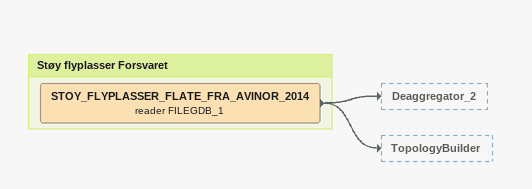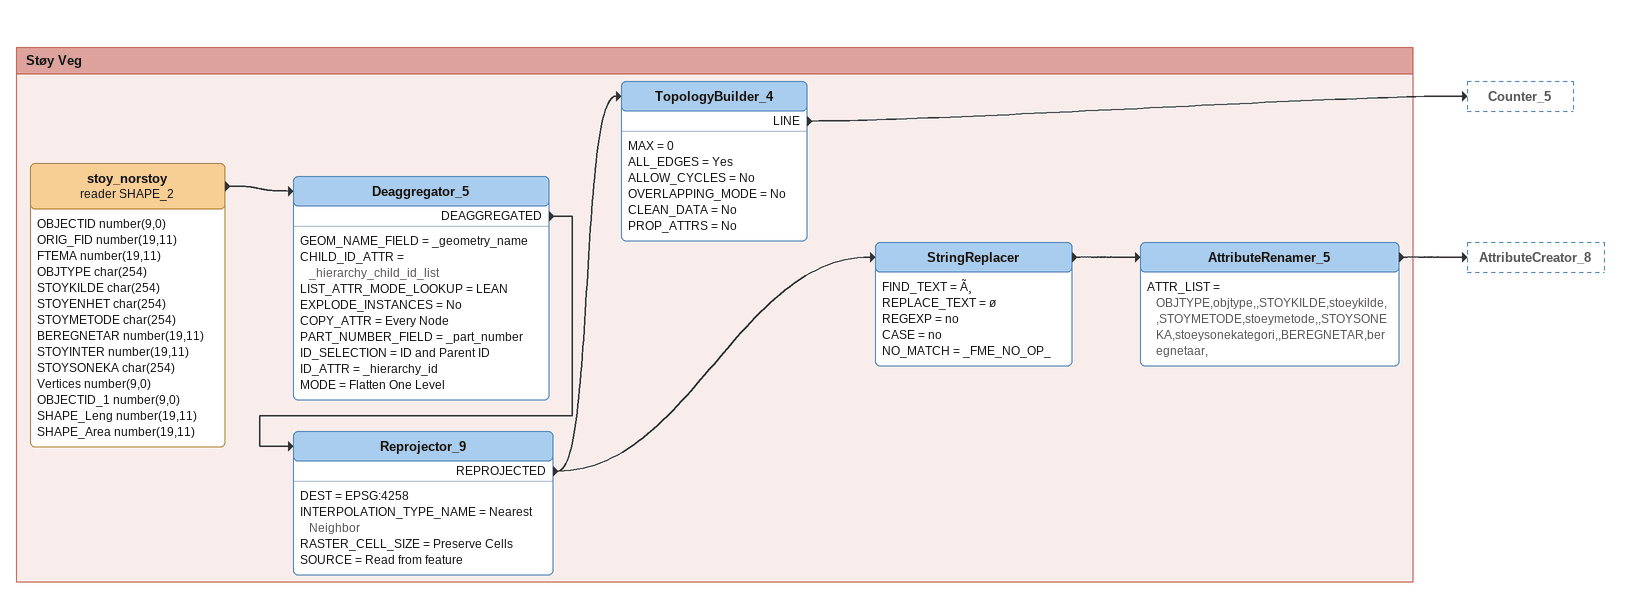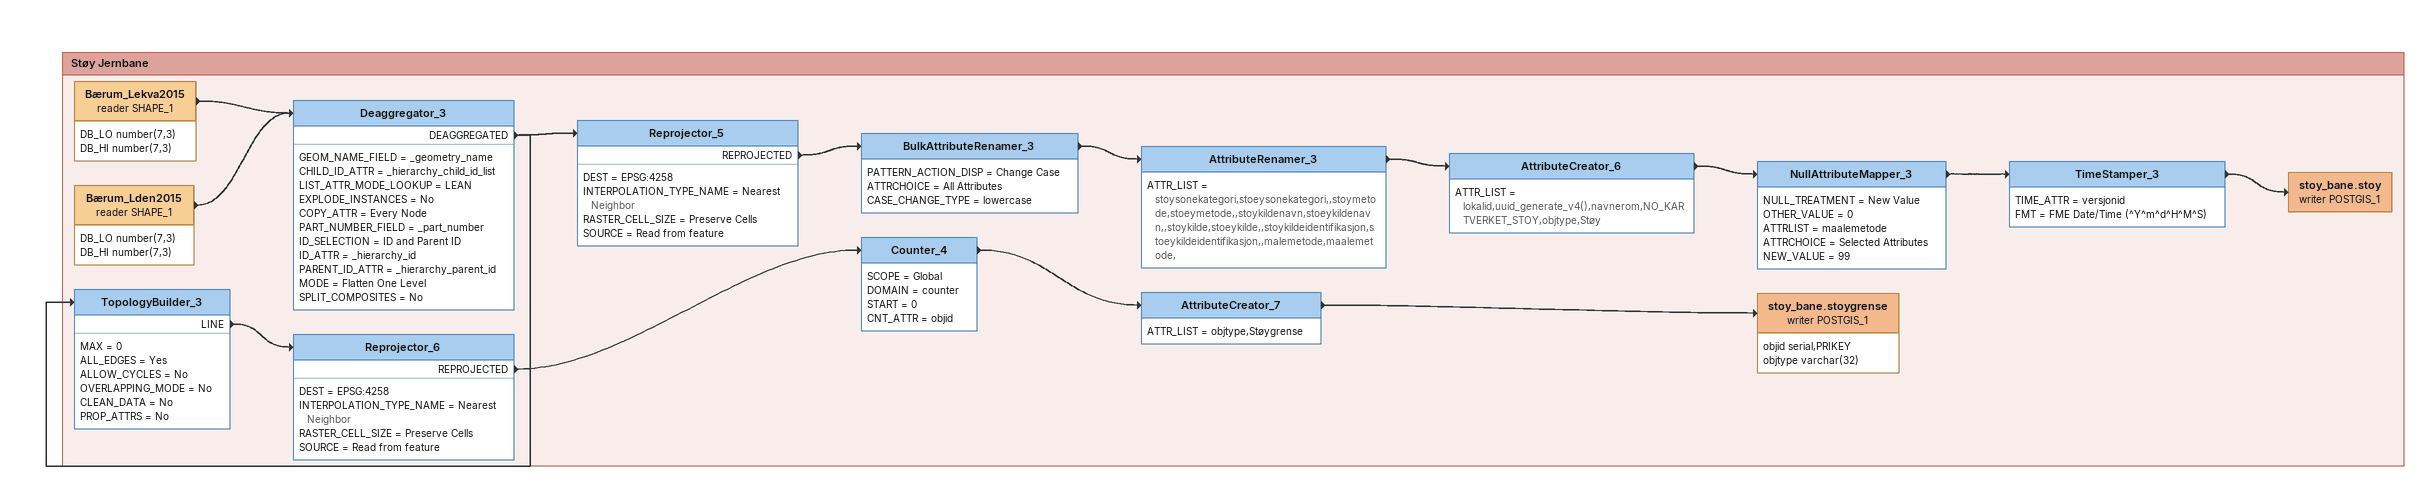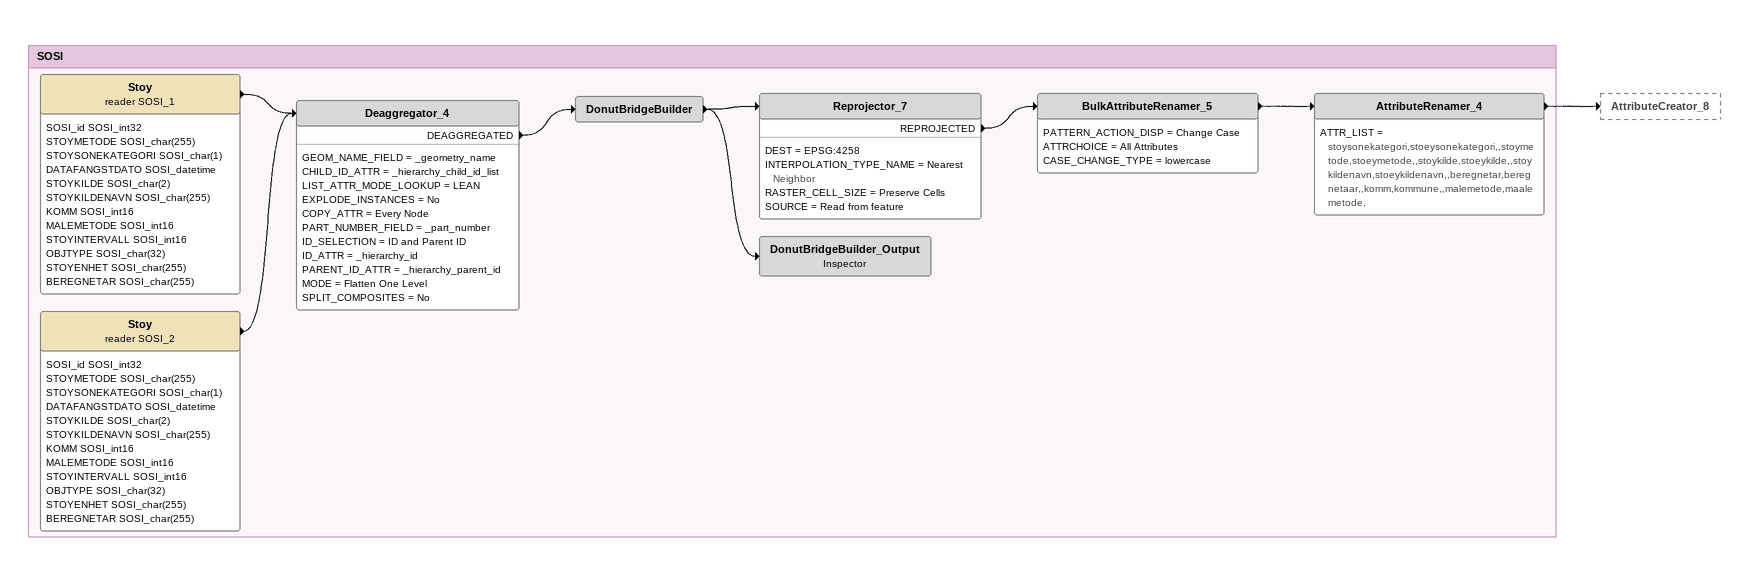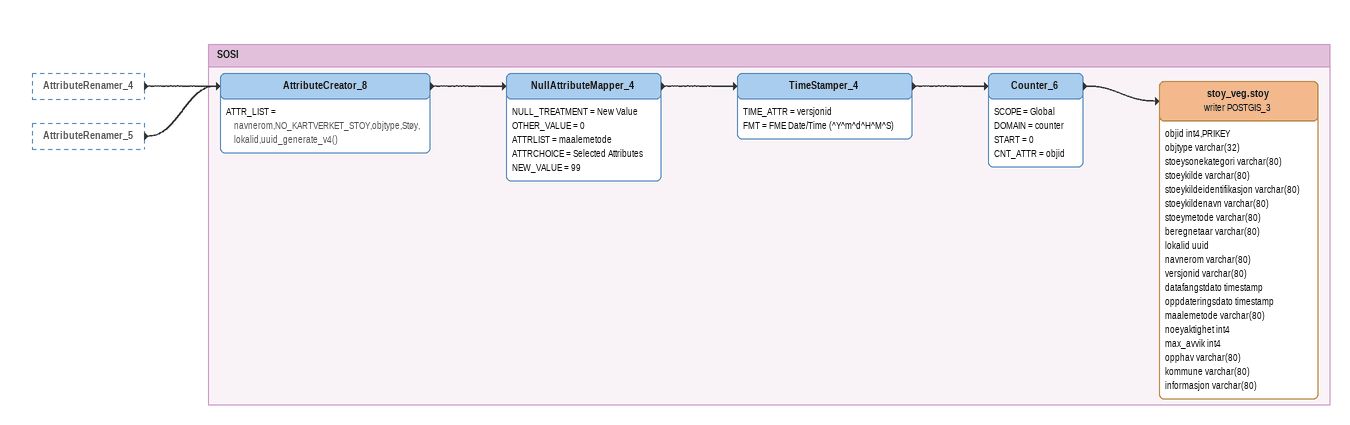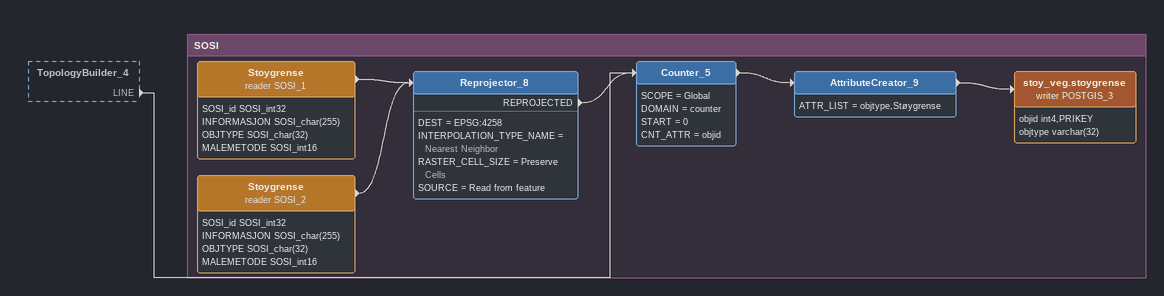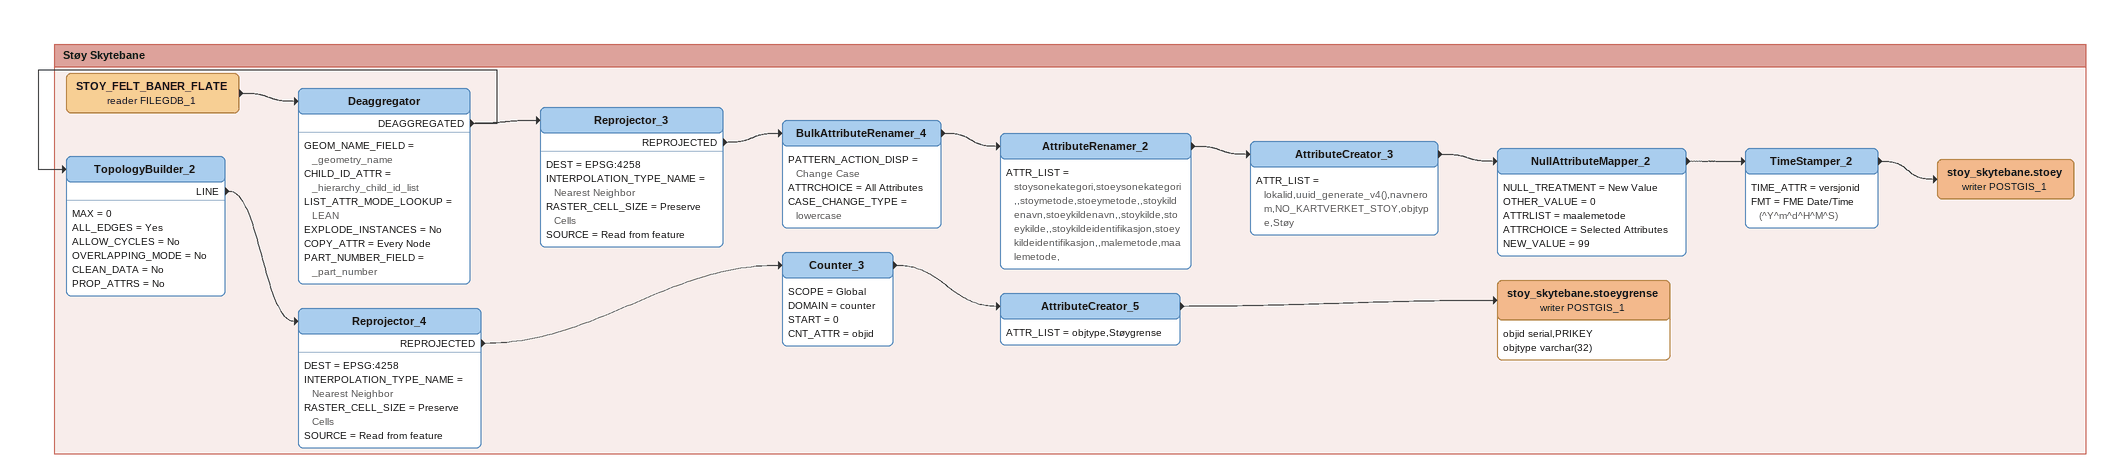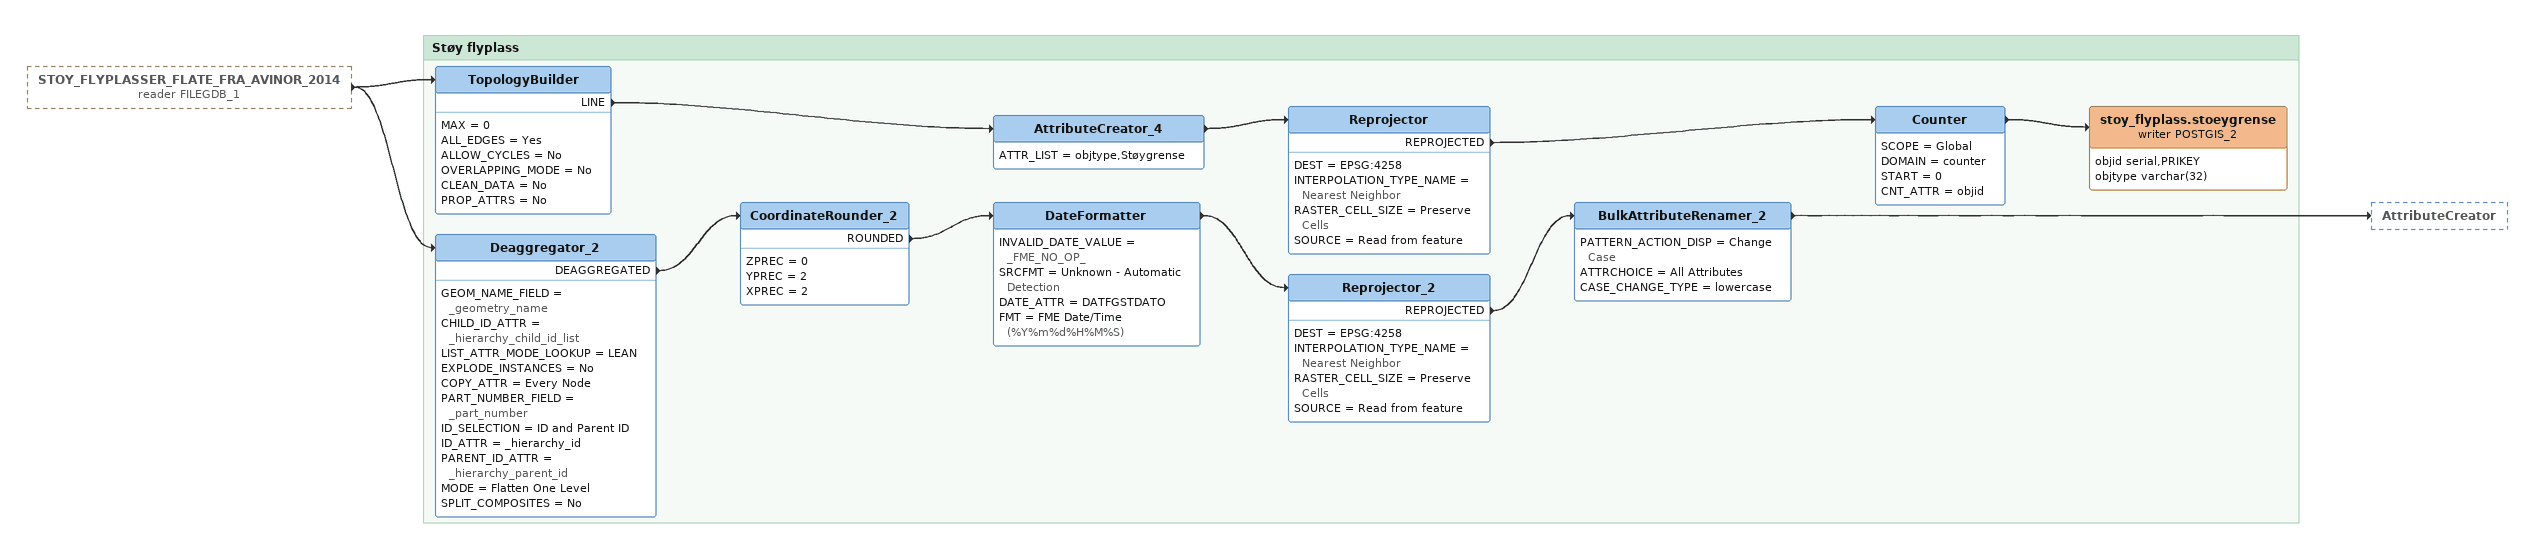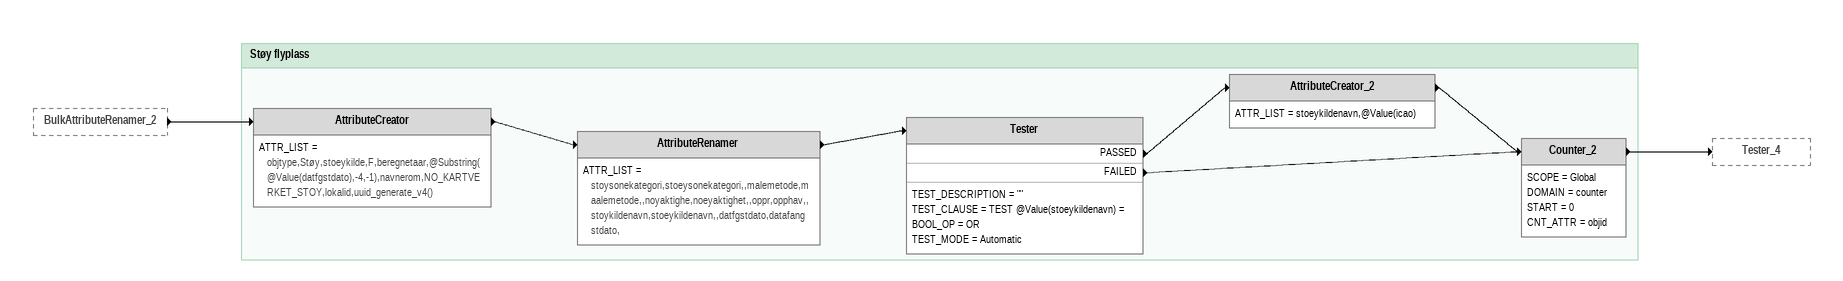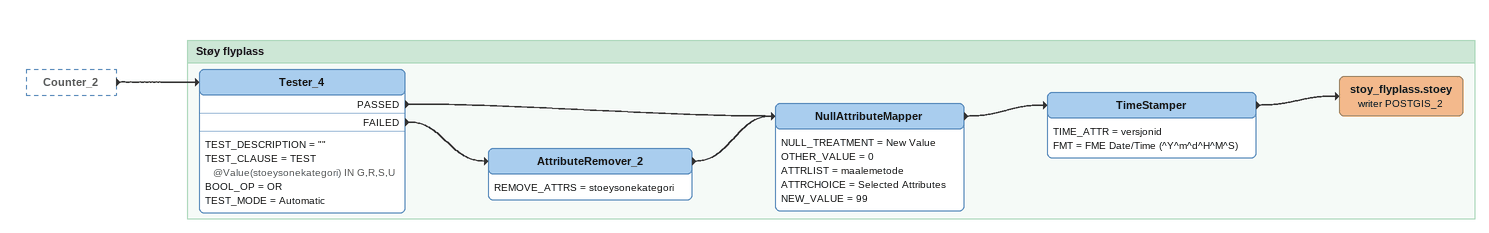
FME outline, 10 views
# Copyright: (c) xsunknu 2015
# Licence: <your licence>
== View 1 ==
Bookmark: Støy flyplasser Forsvaret
STOY_FLYPLASSER_FLATE_FRA_AVINOR_2014 (reader FILEGDB_1)
    -> Deaggregator_2
    -> TopologyBuilder

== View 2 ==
Bookmark: Støy Veg
stoy_norstoy (reader SHAPE_2)
    attributes: OBJECTID number(9,0), ORIG_FID number(19,11), FTEMA number(19,11), OBJTYPE char(254), STOYKILDE char(254), STOYENHET char(254), STOYMETODE char(254), BEREGNETAR number(19,11), STOYINTER number(19,11), STOYSONEKA char(254), Vertices number(9,0), OBJECTID_1 number(9,0), SHAPE_Leng number(19,11), SHAPE_Area number(19,11)
    -> Deaggregator_5
Deaggregator_5
    GEOM_NAME_FIELD = _geometry_name
    CHILD_ID_ATTR = _hierarchy_child_id_list
    LIST_ATTR_MODE_LOOKUP = LEAN
    EXPLODE_INSTANCES = No
    COPY_ATTR = Every Node
    PART_NUMBER_FIELD = _part_number
    ID_SELECTION = ID and Parent ID
    ID_ATTR = _hierarchy_id
    MODE = Flatten One Level
    DEAGGREGATED -> Reprojector_9
Reprojector_9
    DEST = EPSG:4258
    INTERPOLATION_TYPE_NAME = Nearest Neighbor
    RASTER_CELL_SIZE = Preserve Cells
    SOURCE = Read from feature
    REPROJECTED -> TopologyBuilder_4
    REPROJECTED -> StringReplacer
TopologyBuilder_4
    MAX = 0
    ALL_EDGES = Yes
    ALLOW_CYCLES = No
    OVERLAPPING_MODE = No
    CLEAN_DATA = No
    PROP_ATTRS = No
    LINE -> Counter_5
StringReplacer
    FIND_TEXT = Ã¸
    REPLACE_TEXT = ø
    REGEXP = no
    CASE = no
    NO_MATCH = _FME_NO_OP_
    -> AttributeRenamer_5
AttributeRenamer_5
    ATTR_LIST = OBJTYPE,objtype,,STOYKILDE,stoeykilde,,STOYMETODE,stoeymetode,,STOYSONEKA,stoeysonekategori,,BEREGNETAR,beregnetaar,
    -> AttributeCreator_8

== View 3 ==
Bookmark: Støy Jernbane
Bærum_Lekva2015 (reader SHAPE_1)
    attributes: DB_LO number(7,3), DB_HI number(7,3)
    -> Deaggregator_3
Bærum_Lden2015 (reader SHAPE_1)
    attributes: DB_LO number(7,3), DB_HI number(7,3)
    -> Deaggregator_3
Deaggregator_3
    GEOM_NAME_FIELD = _geometry_name
    CHILD_ID_ATTR = _hierarchy_child_id_list
    LIST_ATTR_MODE_LOOKUP = LEAN
    EXPLODE_INSTANCES = No
    COPY_ATTR = Every Node
    PART_NUMBER_FIELD = _part_number
    ID_SELECTION = ID and Parent ID
    ID_ATTR = _hierarchy_id
    PARENT_ID_ATTR = _hierarchy_parent_id
    MODE = Flatten One Level
    SPLIT_COMPOSITES = No
    DEAGGREGATED -> Reprojector_5
    DEAGGREGATED -> TopologyBuilder_3
Reprojector_5
    DEST = EPSG:4258
    INTERPOLATION_TYPE_NAME = Nearest Neighbor
    RASTER_CELL_SIZE = Preserve Cells
    SOURCE = Read from feature
    REPROJECTED -> BulkAttributeRenamer_3
BulkAttributeRenamer_3
    PATTERN_ACTION_DISP = Change Case
    ATTRCHOICE = All Attributes
    CASE_CHANGE_TYPE = lowercase
    -> AttributeRenamer_3
AttributeRenamer_3
    ATTR_LIST = stoysonekategori,stoeysonekategori,,stoymetode,stoeymetode,,stoykildenavn,stoeykildenavn,,stoykilde,stoeykilde,,stoykildeidentifikasjon,stoeykildeidentifikasjon,,malemetode,maalemetode,
    -> AttributeCreator_6
AttributeCreator_6
    ATTR_LIST = lokalid,uuid_generate_v4(),navnerom,NO_KARTVERKET_STOY,objtype,Støy
    -> NullAttributeMapper_3
NullAttributeMapper_3
    NULL_TREATMENT = New Value
    OTHER_VALUE = 0
    ATTRLIST = maalemetode
    ATTRCHOICE = Selected Attributes
    NEW_VALUE = 99
    -> TimeStamper_3
TimeStamper_3
    TIME_ATTR = versjonid
    FMT = FME Date/Time (^Y^m^d^H^M^S)
    -> stoy_bane.stoy (writer POSTGIS_1)
stoy_bane.stoy (writer POSTGIS_1)
TopologyBuilder_3
    MAX = 0
    ALL_EDGES = Yes
    ALLOW_CYCLES = No
    OVERLAPPING_MODE = No
    CLEAN_DATA = No
    PROP_ATTRS = No
    LINE -> Reprojector_6
Reprojector_6
    DEST = EPSG:4258
    INTERPOLATION_TYPE_NAME = Nearest Neighbor
    RASTER_CELL_SIZE = Preserve Cells
    SOURCE = Read from feature
    REPROJECTED -> Counter_4
Counter_4
    SCOPE = Global
    DOMAIN = counter
    START = 0
    CNT_ATTR = objid
    -> AttributeCreator_7
AttributeCreator_7
    ATTR_LIST = objtype,Støygrense
    -> stoy_bane.stoygrense (writer POSTGIS_1)
stoy_bane.stoygrense (writer POSTGIS_1)
    attributes: objid serial,PRIKEY, objtype varchar(32)

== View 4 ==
Bookmark: SOSI
Stoy (reader SOSI_1)
    attributes: SOSI_id SOSI_int32, STOYMETODE SOSI_char(255), STOYSONEKATEGORI SOSI_char(1), DATAFANGSTDATO SOSI_datetime, STOYKILDE SOSI_char(2), STOYKILDENAVN SOSI_char(255), KOMM SOSI_int16, MALEMETODE SOSI_int16, STOYINTERVALL SOSI_int16, OBJTYPE SOSI_char(32), STOYENHET SOSI_char(255), BEREGNETAR SOSI_char(255)
    -> Deaggregator_4
Stoy (reader SOSI_2)
    attributes: SOSI_id SOSI_int32, STOYMETODE SOSI_char(255), STOYSONEKATEGORI SOSI_char(1), DATAFANGSTDATO SOSI_datetime, STOYKILDE SOSI_char(2), STOYKILDENAVN SOSI_char(255), KOMM SOSI_int16, MALEMETODE SOSI_int16, STOYINTERVALL SOSI_int16, OBJTYPE SOSI_char(32), STOYENHET SOSI_char(255), BEREGNETAR SOSI_char(255)
    -> Deaggregator_4
Deaggregator_4
    GEOM_NAME_FIELD = _geometry_name
    CHILD_ID_ATTR = _hierarchy_child_id_list
    LIST_ATTR_MODE_LOOKUP = LEAN
    EXPLODE_INSTANCES = No
    COPY_ATTR = Every Node
    PART_NUMBER_FIELD = _part_number
    ID_SELECTION = ID and Parent ID
    ID_ATTR = _hierarchy_id
    PARENT_ID_ATTR = _hierarchy_parent_id
    MODE = Flatten One Level
    SPLIT_COMPOSITES = No
    DEAGGREGATED -> DonutBridgeBuilder
DonutBridgeBuilder
    -> Reprojector_7
    -> DonutBridgeBuilder_Output
Reprojector_7
    DEST = EPSG:4258
    INTERPOLATION_TYPE_NAME = Nearest Neighbor
    RASTER_CELL_SIZE = Preserve Cells
    SOURCE = Read from feature
    REPROJECTED -> BulkAttributeRenamer_5
BulkAttributeRenamer_5
    PATTERN_ACTION_DISP = Change Case
    ATTRCHOICE = All Attributes
    CASE_CHANGE_TYPE = lowercase
    -> AttributeRenamer_4
AttributeRenamer_4
    ATTR_LIST = stoysonekategori,stoeysonekategori,,stoymetode,stoeymetode,,stoykilde,stoeykilde,,stoykildenavn,stoeykildenavn,,beregnetar,beregnetaar,,komm,kommune,,malemetode,maalemetode,
    -> AttributeCreator_8
DonutBridgeBuilder_Output: Inspector

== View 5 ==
AttributeRenamer_4 [outside]
    -> AttributeCreator_8
AttributeRenamer_5 [outside]
    -> AttributeCreator_8

Bookmark: SOSI
AttributeCreator_8
    ATTR_LIST = navnerom,NO_KARTVERKET_STOY,objtype,Støy,lokalid,uuid_generate_v4()
    -> NullAttributeMapper_4
NullAttributeMapper_4
    NULL_TREATMENT = New Value
    OTHER_VALUE = 0
    ATTRLIST = maalemetode
    ATTRCHOICE = Selected Attributes
    NEW_VALUE = 99
    -> TimeStamper_4
TimeStamper_4
    TIME_ATTR = versjonid
    FMT = FME Date/Time (^Y^m^d^H^M^S)
    -> Counter_6
Counter_6
    SCOPE = Global
    DOMAIN = counter
    START = 0
    CNT_ATTR = objid
    -> stoy_veg.stoy (writer POSTGIS_3)
stoy_veg.stoy (writer POSTGIS_3)
    attributes: objid int4,PRIKEY, objtype varchar(32), stoeysonekategori varchar(80), stoeykilde varchar(80), stoeykildeidentifikasjon varchar(80), stoeykildenavn varchar(80), stoeymetode varchar(80), beregnetaar varchar(80), lokalid uuid, navnerom varchar(80), versjonid varchar(80), datafangstdato timestamp, oppdateringsdato timestamp, maalemetode varchar(80), noeyaktighet int4, max_avvik int4, opphav varchar(80), kommune varchar(80), informasjon varchar(80)

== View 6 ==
TopologyBuilder_4 [outside]
    LINE -> Counter_5

Bookmark: SOSI
Stoygrense (reader SOSI_1)
    attributes: SOSI_id SOSI_int32, INFORMASJON SOSI_char(255), OBJTYPE SOSI_char(32), MALEMETODE SOSI_int16
    -> Reprojector_8
Stoygrense (reader SOSI_2)
    attributes: SOSI_id SOSI_int32, INFORMASJON SOSI_char(255), OBJTYPE SOSI_char(32), MALEMETODE SOSI_int16
    -> Reprojector_8
Reprojector_8
    DEST = EPSG:4258
    INTERPOLATION_TYPE_NAME = Nearest Neighbor
    RASTER_CELL_SIZE = Preserve Cells
    SOURCE = Read from feature
    REPROJECTED -> Counter_5
Counter_5
    SCOPE = Global
    DOMAIN = counter
    START = 0
    CNT_ATTR = objid
    -> AttributeCreator_9
AttributeCreator_9
    ATTR_LIST = objtype,Støygrense
    -> stoy_veg.stoygrense (writer POSTGIS_3)
stoy_veg.stoygrense (writer POSTGIS_3)
    attributes: objid int4,PRIKEY, objtype varchar(32)

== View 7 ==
Bookmark: Støy Skytebane
STOY_FELT_BANER_FLATE (reader FILEGDB_1)
    -> Deaggregator
Deaggregator
    GEOM_NAME_FIELD = _geometry_name
    CHILD_ID_ATTR = _hierarchy_child_id_list
    LIST_ATTR_MODE_LOOKUP = LEAN
    EXPLODE_INSTANCES = No
    COPY_ATTR = Every Node
    PART_NUMBER_FIELD = _part_number
    DEAGGREGATED -> Reprojector_3
    DEAGGREGATED -> TopologyBuilder_2
Reprojector_3
    DEST = EPSG:4258
    INTERPOLATION_TYPE_NAME = Nearest Neighbor
    RASTER_CELL_SIZE = Preserve Cells
    SOURCE = Read from feature
    REPROJECTED -> BulkAttributeRenamer_4
BulkAttributeRenamer_4
    PATTERN_ACTION_DISP = Change Case
    ATTRCHOICE = All Attributes
    CASE_CHANGE_TYPE = lowercase
    -> AttributeRenamer_2
AttributeRenamer_2
    ATTR_LIST = stoysonekategori,stoeysonekategori,,stoymetode,stoeymetode,,stoykildenavn,stoeykildenavn,,stoykilde,stoeykilde,,stoykildeidentifikasjon,stoeykildeidentifikasjon,,malemetode,maalemetode,
    -> AttributeCreator_3
AttributeCreator_3
    ATTR_LIST = lokalid,uuid_generate_v4(),navnerom,NO_KARTVERKET_STOY,objtype,Støy
    -> NullAttributeMapper_2
NullAttributeMapper_2
    NULL_TREATMENT = New Value
    OTHER_VALUE = 0
    ATTRLIST = maalemetode
    ATTRCHOICE = Selected Attributes
    NEW_VALUE = 99
    -> TimeStamper_2
TimeStamper_2
    TIME_ATTR = versjonid
    FMT = FME Date/Time (^Y^m^d^H^M^S)
    -> stoy_skytebane.stoey (writer POSTGIS_1)
stoy_skytebane.stoey (writer POSTGIS_1)
TopologyBuilder_2
    MAX = 0
    ALL_EDGES = Yes
    ALLOW_CYCLES = No
    OVERLAPPING_MODE = No
    CLEAN_DATA = No
    PROP_ATTRS = No
    LINE -> Reprojector_4
Reprojector_4
    DEST = EPSG:4258
    INTERPOLATION_TYPE_NAME = Nearest Neighbor
    RASTER_CELL_SIZE = Preserve Cells
    SOURCE = Read from feature
    REPROJECTED -> Counter_3
Counter_3
    SCOPE = Global
    DOMAIN = counter
    START = 0
    CNT_ATTR = objid
    -> AttributeCreator_5
AttributeCreator_5
    ATTR_LIST = objtype,Støygrense
    -> stoy_skytebane.stoeygrense (writer POSTGIS_1)
stoy_skytebane.stoeygrense (writer POSTGIS_1)
    attributes: objid serial,PRIKEY, objtype varchar(32)

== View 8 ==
STOY_FLYPLASSER_FLATE_FRA_AVINOR_2014 (reader FILEGDB_1) [outside]
    -> Deaggregator_2
    -> TopologyBuilder

Bookmark: Støy flyplass
TopologyBuilder
    MAX = 0
    ALL_EDGES = Yes
    ALLOW_CYCLES = No
    OVERLAPPING_MODE = No
    CLEAN_DATA = No
    PROP_ATTRS = No
    LINE -> AttributeCreator_4
AttributeCreator_4
    ATTR_LIST = objtype,Støygrense
    -> Reprojector
Reprojector
    DEST = EPSG:4258
    INTERPOLATION_TYPE_NAME = Nearest Neighbor
    RASTER_CELL_SIZE = Preserve Cells
    SOURCE = Read from feature
    REPROJECTED -> Counter
Counter
    SCOPE = Global
    DOMAIN = counter
    START = 0
    CNT_ATTR = objid
    -> stoy_flyplass.stoeygrense (writer POSTGIS_2)
stoy_flyplass.stoeygrense (writer POSTGIS_2)
    attributes: objid serial,PRIKEY, objtype varchar(32)
Deaggregator_2
    GEOM_NAME_FIELD = _geometry_name
    CHILD_ID_ATTR = _hierarchy_child_id_list
    LIST_ATTR_MODE_LOOKUP = LEAN
    EXPLODE_INSTANCES = No
    COPY_ATTR = Every Node
    PART_NUMBER_FIELD = _part_number
    ID_SELECTION = ID and Parent ID
    ID_ATTR = _hierarchy_id
    PARENT_ID_ATTR = _hierarchy_parent_id
    MODE = Flatten One Level
    SPLIT_COMPOSITES = No
    DEAGGREGATED -> CoordinateRounder_2
CoordinateRounder_2
    ZPREC = 0
    YPREC = 2
    XPREC = 2
    ROUNDED -> DateFormatter
DateFormatter
    INVALID_DATE_VALUE = _FME_NO_OP_
    SRCFMT = Unknown - Automatic Detection
    DATE_ATTR = DATFGSTDATO
    FMT = FME Date/Time (%Y%m%d%H%M%S)
    -> Reprojector_2
Reprojector_2
    DEST = EPSG:4258
    INTERPOLATION_TYPE_NAME = Nearest Neighbor
    RASTER_CELL_SIZE = Preserve Cells
    SOURCE = Read from feature
    REPROJECTED -> BulkAttributeRenamer_2
BulkAttributeRenamer_2
    PATTERN_ACTION_DISP = Change Case
    ATTRCHOICE = All Attributes
    CASE_CHANGE_TYPE = lowercase
    -> AttributeCreator

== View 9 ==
BulkAttributeRenamer_2 [outside]
    -> AttributeCreator

Bookmark: Støy flyplass
AttributeCreator
    ATTR_LIST = objtype,Støy,stoeykilde,F,beregnetaar,@Substring(@Value(datfgstdato),-4,-1),navnerom,NO_KARTVERKET_STOY,lokalid,uuid_generate_v4()
    -> AttributeRenamer
AttributeRenamer
    ATTR_LIST = stoysonekategori,stoeysonekategori,,malemetode,maalemetode,,noyaktighe,noeyaktighet,,oppr,opphav,,stoykildenavn,stoeykildenavn,,datfgstdato,datafangstdato,
    -> Tester
Tester
    TEST_DESCRIPTION = ""
    TEST_CLAUSE = TEST @Value(stoeykildenavn) =
    BOOL_OP = OR
    TEST_MODE = Automatic
    PASSED -> AttributeCreator_2
    FAILED -> Counter_2
AttributeCreator_2
    ATTR_LIST = stoeykildenavn,@Value(icao)
    -> Counter_2
Counter_2
    SCOPE = Global
    DOMAIN = counter
    START = 0
    CNT_ATTR = objid
    -> Tester_4

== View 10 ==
Counter_2 [outside]
    -> Tester_4

Bookmark: Støy flyplass
Tester_4
    TEST_DESCRIPTION = ""
    TEST_CLAUSE = TEST @Value(stoeysonekategori) IN G,R,S,U
    BOOL_OP = OR
    TEST_MODE = Automatic
    PASSED -> NullAttributeMapper
    FAILED -> AttributeRemover_2
AttributeRemover_2
    REMOVE_ATTRS = stoeysonekategori
    -> NullAttributeMapper
NullAttributeMapper
    NULL_TREATMENT = New Value
    OTHER_VALUE = 0
    ATTRLIST = maalemetode
    ATTRCHOICE = Selected Attributes
    NEW_VALUE = 99
    -> TimeStamper
TimeStamper
    TIME_ATTR = versjonid
    FMT = FME Date/Time (^Y^m^d^H^M^S)
    -> stoy_flyplass.stoey (writer POSTGIS_2)
stoy_flyplass.stoey (writer POSTGIS_2)
